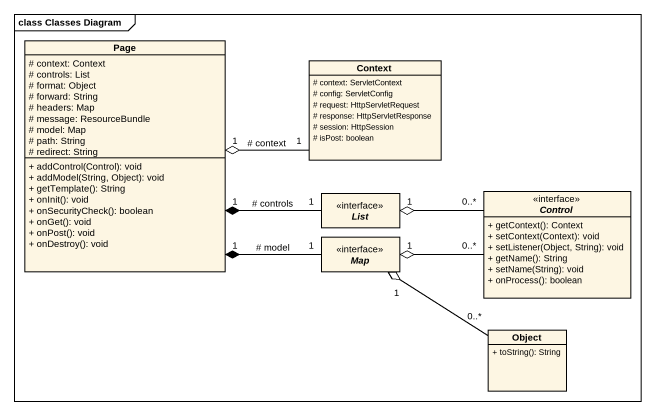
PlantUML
@startuml
mainframe class Classes Diagram
hide circle
hide empty members
skinparam classAttributeIconSize 0
class "Page" as Page_ {
  # context: Context
  # controls: List
  # format: Object
  # forward: String
  # headers: Map
  # message: ResourceBundle
  # model: Map
  # path: String
  # redirect: String
  + addControl(Control): void
  + addModel(String, Object): void
  + getTemplate(): String
  + onInit(): void
  + onSecurityCheck(): boolean
  + onGet(): void
  + onPost(): void
  + onDestroy(): void
}
class Context {
  # context: ServletContext
  # config: ServletConfig
  # request: HttpServletRequest
  # response: HttpServletResponse
  # session: HttpSession
  # isPost: boolean
}
interface List
interface "Control" as Control_ {
  + getContext(): Context
  + setContext(Context): void
  + setListener(Object, String): void
  + getName(): String
  + setName(String): void
  + onProcess(): boolean
}
interface "Map" as Map_
class "Object" as Object_ {
  + toString(): String
}
Context "1" -left-o "1" Page_ : # context
List "1" -left-* "1" Page_ : # controls
Control_ "0..*" -left-o "1" List
Control_ "0..*" -left-o "1" Map_
Map_ "1" -left-* "1" Page_ : # model
Object_ "0..*" -up-o "1" Map_
@enduml
